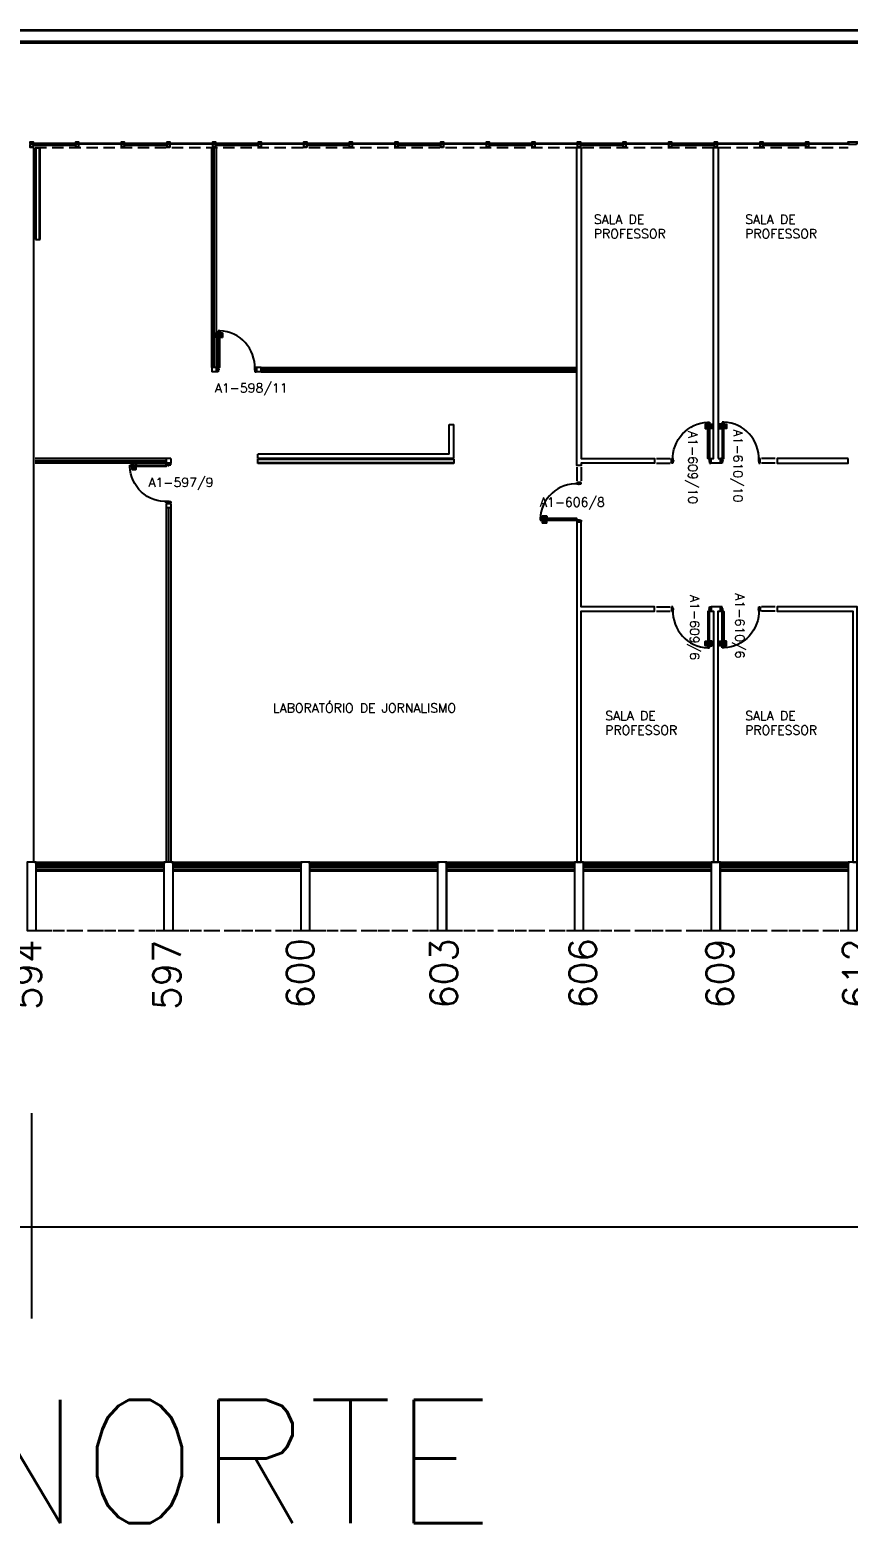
# Model space of a CAD drawing. Header units: millimetres. Extents: x 2308 to 2568, y 1142 to 1238.
# Drawn here: x 2450.49 to 2468.43, y 1141.52 to 1174.25 of the extents above; entities that cross this region are included whole.
import ezdxf

# ---------------------------------------------------------------- set-up
doc = ezdxf.new("R2010")
doc.units = ezdxf.units.MM
doc.linetypes.add('HIDDEN', pattern=[0.375, 0.25, -0.125])
doc.linetypes.add('HIDDEN2', pattern=[0.1875, 0.125, -0.0625])
for name, color, linetype in [('ALV', 2, 'Continuous'), ('AR-ALV-CRT', 2, 'Continuous'), ('AR-ALV-VT2', 2, 'Continuous'), ('AR-COB-PRJ', 1, 'HIDDEN'), ('AR-DIV', 2, 'Continuous'), ('AR-EST-CNC', 3, 'Continuous'), ('AR-EST-CNC-IDE', 2, 'Continuous'), ('AR-PIS', 1, 'Continuous'), ('BI-ESQ', 7, 'Continuous'), ('BI-POR', 7, 'Continuous'), ('BL-ESQ-01', 2, 'Continuous'), ('BL-ESQ-02', 2, 'Continuous'), ('BL-ESQ-PRJ', 1, 'HIDDEN'), ('BL-MOB-01', 121, 'Continuous'), ('DT-ESQ-CRT', 43, 'Continuous'), ('DT-ESQ-VT1', 1, 'Continuous'), ('DT-ESQ-VT2', 2, 'Continuous'), ('ESQ', 1, 'Continuous'), ('ESTR', 3, 'Continuous'), ('NOPILAR1', 2, 'Continuous'), ('PROJ', 1, 'HIDDEN2'), ('TEXTO', 2, 'Continuous'), ('TEXTO-ENDEREÇO', 2, 'Continuous'), ('TXT-IDENTIFICAÇÃO', 4, 'Continuous'), ('USO1', 2, 'Continuous')]:
    doc.layers.add(name, color=color, linetype=linetype)
doc.styles.add('1', font='romans.shx')
doc.styles.add('LEGENDA', font='romans.shx', dxfattribs={"height": 0.2})
doc.styles.add('NOPILAR', font='simplex.shx', dxfattribs={"height": 0.6})
doc.styles.add('UNB-100', font='simplex.shx', dxfattribs={"height": 0.2})
doc.styles.add('UNB-100-1', font='simplex.shx', dxfattribs={"height": 0.2})
doc.dimstyles.new('1-600', dxfattribs={"dimtxt": 1.1, "dimasz": 2.5, "dimexe": 2, "dimexo": 4, "dimgap": 0.2, "dimtad": 1, "dimdec": 0, "dimzin": 4, "dimdsep": 46, "dimlunit": 6, "dimtxsty": '1', "dimblk1": 'NONE', "dimblk2": 'NONE', "dimsah": 1, "dimcen": 0, "dimclrd": 2, "dimclre": 2, "dimclrt": 2, "dimadec": 0, "dimazin": 0, "dimtfac": 1, "dimtdec": 0, "dimtmove": 2, "dimatfit": 3, "dimldrblk": 'NONE', "dimfxl": 1, "dimtolj": 1, "dimtzin": 0, "dimarcsym": 0})

# ---------------------------------------------------------------- blocks, each defined once
blk = doc.blocks.new('PILAR-SLN')
blk.add_lwpolyline([(0.197, -72.501), (0.197, -74.001), (-0.003, -74.001), (-0.003, -72.501)], close=True)
blk = doc.blocks.new('*D82')
at = {"layer": 'USO1', "color": 2, "lineweight": -2, "transparency": 16777216}
for p, q in [((2450.531, 1150.505), (2450.531, 1146.005)), ((2546.629, 1150.505), (2546.629, 1146.005)), ((2546.629, 1148.005), (2450.531, 1148.005))]:
    blk.add_line(p, q, dxfattribs=at)
at = {"layer": 'USO1', "color": 2, "transparency": 16777216, "insert": (2498.58, 1148.938), "char_height": 1.1, "attachment_point": 5, "style": '1'}
blk.add_mtext('\\A1;Comunicação', dxfattribs=at)
blk = doc.blocks.new('_NONE')
at = {"color": 0, "linetype": 'ByBlock'}
blk.add_circle((0, 0), 0.25, dxfattribs=at)
blk = doc.blocks.new('*D83')
at = {"layer": 'USO1', "color": 2, "lineweight": -2, "transparency": 16777216}
for p, q in [((2330.429, 1150.505), (2330.429, 1146.005)), ((2450.531, 1150.505), (2450.531, 1146.005)), ((2450.531, 1148.005), (2330.429, 1148.005))]:
    blk.add_line(p, q, dxfattribs=at)
at = {"layer": 'USO1', "color": 2, "transparency": 16777216, "insert": (2390.48, 1148.938), "char_height": 1.1, "attachment_point": 5, "style": '1'}
blk.add_mtext('\\A1;Arquitetura e Urbanismo', dxfattribs=at)
blk = doc.blocks.new('perfil')
at = {"layer": 'DT-ESQ-CRT', "color": 2}
for p, q in [((0.13, -5.879), (0.093, -5.879)), ((0.093, -5.879), (0.093, -5.881)), ((0.093, -5.881), (0.131, -5.881)), ((0.131, -5.779), (0.131, -5.878)), ((0.171, -5.777), (0.133, -5.777)), ((0.133, -5.879), (0.133, -5.78)), ((0.134, -5.779), (0.171, -5.779)), ((0.171, -5.779), (0.171, -5.777))]:
    blk.add_line(p, q, dxfattribs=at)
for centre, radius, start, end in [((0.13, -5.878), 0.001, 270, 0), ((0.133, -5.779), 0.002, 90, 180), ((0.131, -5.879), 0.002, 270, 0), ((0.134, -5.78), 0.001, 90, 180)]:
    blk.add_arc(centre, radius, start, end, dxfattribs=at)
blk = doc.blocks.new('ef01-p')
at = {"layer": 'DT-ESQ-CRT'}
for points in [[(0.032, 0.051, -0.414214), (0.03, 0.053), (0.03, 0.077, 0.414214), (0.029, 0.078), (0.004, 0.078, 0.414214), (0.003, 0.077), (0.003, 0.065), (0.001, 0.065), (0.001, 0.077, -0.414214), (0.004, 0.079), (0.03, 0.079, -0.414214), (0.031, 0.077), (0.031, 0.053, 0.414214), (0.033, 0.052), (0.045, 0.052, -1), (0.045, 0.049), (0.004, 0.049, -0.414214), (0.001, 0.051), (0.001, 0.064), (0.003, 0.064), (0.003, 0.052, 0.414214), (0.004, 0.051), (0.045, 0.051)], [(1.374, 0.051, 0.414214), (1.376, 0.053), (1.376, 0.077, -0.414214), (1.377, 0.078), (1.402, 0.078, -0.414214), (1.403, 0.077), (1.403, 0.065), (1.405, 0.065), (1.405, 0.077, 0.414214), (1.403, 0.079), (1.377, 0.079, 0.414214), (1.375, 0.077), (1.375, 0.053, -0.414214), (1.374, 0.052), (1.361, 0.052, 1), (1.361, 0.049), (1.403, 0.049, 0.414214), (1.405, 0.051), (1.405, 0.064), (1.403, 0.064), (1.403, 0.052, -0.414214), (1.402, 0.051), (1.361, 0.051)], [(1.4, 0.095), (1.365, 0.095, -0.414214), (1.364, 0.096), (1.364, 0.105), (1.362, 0.105), (1.362, 0.095, 0.414214), (1.364, 0.093), (1.4, 0.093, 1), (1.4, 0.096), (1.388, 0.096, -0.414214), (1.387, 0.097), (1.387, 0.116, 0.414214), (1.385, 0.118), (1.364, 0.118, 0.414214), (1.362, 0.116), (1.362, 0.106), (1.364, 0.106), (1.364, 0.116, -0.414214), (1.365, 0.117), (1.385, 0.117, -0.414214), (1.385, 0.116), (1.385, 0.097, 0.414214), (1.388, 0.095)], [(2.755, 0.095), (2.791, 0.095, 0.414214), (2.792, 0.096), (2.792, 0.105), (2.793, 0.105), (2.793, 0.095, -0.414214), (2.791, 0.093), (2.755, 0.093, -1), (2.755, 0.096), (2.767, 0.096, 0.414214), (2.768, 0.097), (2.768, 0.116, -0.414214), (2.77, 0.118), (2.791, 0.118, -0.414214), (2.793, 0.116), (2.793, 0.107), (2.792, 0.107), (2.792, 0.116, 0.414214), (2.791, 0.117), (2.771, 0.117, 0.414214), (2.77, 0.116), (2.77, 0.097, -0.414214), (2.768, 0.095)]]:
    blk.add_lwpolyline(points, format="xyb", dxfattribs=at)
for points in [[(0.042, 0.077), (0.031, 0.077), (0.031, 0.078), (0.042, 0.078, -0.414214), (0.044, 0.076), (0.044, 0.068, -0.414214), (0.042, 0.066), (0.031, 0.066), (0.031, 0.067), (0.042, 0.067, 0.414214), (0.043, 0.068), (0.043, 0.076, 0.414214)], [(1.365, 0.077), (1.375, 0.077), (1.375, 0.078), (1.364, 0.078, 0.414214), (1.362, 0.076), (1.362, 0.068, 0.414214), (1.364, 0.066), (1.375, 0.066), (1.375, 0.067), (1.365, 0.067, -0.414214), (1.364, 0.068), (1.364, 0.076, -0.414214)], [(1.397, 0.117), (1.387, 0.117), (1.387, 0.118), (1.398, 0.118, -0.414214), (1.4, 0.116), (1.4, 0.108, -0.414214), (1.398, 0.106), (1.387, 0.106), (1.387, 0.107), (1.397, 0.107, 0.414214), (1.398, 0.108), (1.398, 0.116, 0.414214)], [(2.758, 0.117), (2.768, 0.117), (2.768, 0.118), (2.757, 0.118, 0.414214), (2.755, 0.116), (2.755, 0.108, 0.414214), (2.757, 0.106), (2.768, 0.106), (2.768, 0.107), (2.758, 0.107, -0.414214), (2.757, 0.108), (2.757, 0.116, -0.414214)], [(2.796, 0.12), (2.769, 0.12), (2.769, 0.121), (2.797, 0.121, -0.414214), (2.799, 0.119), (2.799, 0.093, -0.414214), (2.797, 0.091), (2.769, 0.091), (2.769, 0.093), (2.796, 0.093, 0.414214), (2.797, 0.093), (2.797, 0.118, 0.414214)]]:
    blk.add_lwpolyline(points, format="xyb", close=True, dxfattribs=at)
at = {"layer": 'DT-ESQ-VT1'}
for p, q in [((0, 0), (2.8, 0)), ((0.001, 0.15), (2.799, 0.15)), ((0.001, 0.093), (1.364, 0.093)), ((0.001, 0.118), (1.416, 0.118)), ((0.03, 0.079), (1.377, 0.079)), ((0.045, 0.049), (2.76, 0.049)), ((1.4, 0.093), (2.767, 0.093)), ((1.416, 0.118), (2.767, 0.118)), ((2.768, 0.118), (2.77, 0.118)), ((2.791, 0.093), (2.797, 0.093)), ((2.797, 0.121), (2.799, 0.121))]:
    blk.add_line(p, q, dxfattribs=at)
at = {"layer": 'DT-ESQ-VT2'}
for p, q in [((0.033, 0.062), (1.373, 0.062)), ((0.033, 0.062), (0.033, 0.056)), ((0.033, 0.056), (1.373, 0.056)), ((1.373, 0.062), (1.373, 0.056)), ((1.389, 0.104), (2.767, 0.104)), ((1.389, 0.098), (1.389, 0.104)), ((1.389, 0.098), (2.767, 0.098)), ((2.767, 0.104), (2.767, 0.098))]:
    blk.add_line(p, q, dxfattribs=at)
at = {"extrusion": (0, 0, -1), "zscale": -1, "rotation": 180}
blk.add_blockref('perfil', (0.131, -5.729), dxfattribs=at)
at = {"rotation": 180}
blk.add_blockref('perfil', (2.931, -5.729), dxfattribs=at)
blk = doc.blocks.new('pm02')
at = {"layer": 'BL-ESQ-02', "color": 2}
for p, q in [((0.01, 0.1), (0.01, 0)), ((0.04, 0.1), (0.01, 0.1)), ((0.04, 0), (0.01, 0)), ((0.04, 0.1), (0.04, 0)), ((0.872, 0.1), (0.842, 0.1)), ((0.842, 0.1), (0.842, 0)), ((0.842, 0), (0.872, 0)), ((0.872, 0), (0.872, 0.1))]:
    blk.add_line(p, q, dxfattribs=at)
for points in [[(0.041, 0.901), (0.041, 0.101), (0.076, 0.101), (0.076, 0.901)], [(0.04, 0.043), (0.04, 0.058), (0.05, 0.058), (0.05, 0.043)], [(0.842, 0.043), (0.842, 0.058), (0.832, 0.058), (0.832, 0.043)]]:
    blk.add_lwpolyline(points, close=True, dxfattribs=at)
for points in [[(0, 0.01), (0, 0.09), (0.01, 0.09)], [(0.01, 0.01), (0, 0.01)]]:
    blk.add_lwpolyline(points, dxfattribs=at)
at = {"layer": 'DT-ESQ-VT1'}
for points in [[(0.034, 0.855), (-0.01, 0.855, 0.414214), (-0.019, 0.846), (-0.019, 0.766, 0.414214), (-0.01, 0.757), (0.019, 0.757), (0.019, 0.775), (-0.001, 0.775), (-0.001, 0.837), (0.034, 0.837)], [(0.083, 0.855), (0.127, 0.855, -0.414214), (0.136, 0.846), (0.136, 0.766, -0.414214), (0.127, 0.757), (0.098, 0.757), (0.098, 0.775), (0.118, 0.775), (0.118, 0.837), (0.083, 0.837)]]:
    blk.add_lwpolyline(points, format="xyb", dxfattribs=at)
for points in [[(0.041, 0.872), (0.041, 0.82), (0.034, 0.82), (0.034, 0.872)], [(0.076, 0.872), (0.076, 0.82), (0.083, 0.82), (0.083, 0.872)], [(0.04, 0.1), (0.04, 0.075), (0.041, 0.075), (0.041, 0.1)], [(0.041, 0.101), (0.066, 0.101), (0.066, 0.1), (0.041, 0.1)]]:
    blk.add_lwpolyline(points, close=True, dxfattribs=at)
blk.add_arc((0.041, 0.1), 0.802, 357.498, 87.498, dxfattribs=at)
blk = doc.blocks.new('em02')
at = {"layer": 'BL-ESQ-01', "color": 1}
for p, q in [((0.33, 0.1), (0.03, 0.1)), ((0.33, 0), (0.03, 0))]:
    blk.add_line(p, q, dxfattribs=at)
blk = doc.blocks.new('ef02-p')
at = {"layer": 'BL-ESQ-01', "color": 2}
for p, q in [((0.03, -0.038), (0.97, -0.038)), ((0.03, -0.048), (0.97, -0.048))]:
    blk.add_line(p, q, dxfattribs=at)
blk.add_lwpolyline([(0.983, -0.067), (0.983, -0.073), (0.018, -0.073), (0.018, -0.067)], close=True, dxfattribs=at)
at = {"layer": 'BL-ESQ-02', "color": 2}
blk.add_lwpolyline([(0.03, 0.017), (0.01, 0.017), (0.01, 0), (-0.01, 0), (-0.01, 0.017), (-0.03, 0.017), (-0.03, -0.053), (-0.016, -0.053), (-0.016, -0.068), (-0.015, -0.068), (-0.015, -0.075), (-0.03, -0.075), (-0.03, -0.11), (0.03, -0.11), (0.03, -0.075), (0.015, -0.075), (0.015, -0.068), (0.017, -0.068), (0.017, -0.053), (0.03, -0.053)], close=True, dxfattribs=at)
at = {"layer": 'DT-ESQ-CRT', "color": 2}
for p, q in [((-0.016, -0.068), (-0.016, -0.053)), ((-0.015, -0.068), (-0.016, -0.068)), ((0.015, -0.068), (0.017, -0.068)), ((0.017, -0.068), (0.017, -0.053))]:
    blk.add_line(p, q, dxfattribs=at)
at = {"layer": 'DT-ESQ-VT1'}
for p, q in [((0.017, -0.066), (0.984, -0.066)), ((0.03, -0.033), (0.97, -0.033)), ((0.03, -0.053), (0.97, -0.053)), ((0.03, -0.075), (0.97, -0.075)), ((0.03, -0.078), (0.97, -0.078))]:
    blk.add_line(p, q, dxfattribs=at)
blk = doc.blocks.new('ef03a-p')
at = {"layer": 'BL-ESQ-01'}
blk.add_lwpolyline([(0.982, -0.067), (0.982, -0.073), (0.018, -0.073), (0.018, -0.067)], close=True, dxfattribs=at)
at = {"layer": 'BL-ESQ-02'}
blk.add_lwpolyline([(0.03, 0.017), (0.01, 0.017), (0.01, 0), (-0.01, 0), (-0.01, 0.017), (-0.03, 0.017), (-0.03, -0.053), (-0.016, -0.053), (-0.016, -0.068), (-0.015, -0.068), (-0.015, -0.075), (-0.03, -0.075), (-0.03, -0.11), (0.03, -0.11), (0.03, -0.075), (0.015, -0.075), (0.015, -0.068), (0.017, -0.068), (0.017, -0.053), (0.03, -0.053)], close=True, dxfattribs=at)
at = {"layer": 'DT-ESQ-CRT'}
for p, q in [((-0.016, -0.068), (-0.016, -0.053)), ((-0.015, -0.068), (-0.016, -0.068)), ((0.015, -0.068), (0.017, -0.068)), ((0.017, -0.068), (0.017, -0.053))]:
    blk.add_line(p, q, dxfattribs=at)
at = {"layer": 'DT-ESQ-VT1'}
for p, q in [((0.017, -0.066), (0.984, -0.066)), ((0.03, -0.075), (0.97, -0.075)), ((0.03, -0.078), (0.97, -0.078))]:
    blk.add_line(p, q, dxfattribs=at)
blk = doc.blocks.new('ef03b-p')
at = {"layer": 'BL-ESQ-01'}
blk.add_lwpolyline([(0.912, -0.067), (0.912, -0.073), (0.018, -0.073), (0.018, -0.067)], close=True, dxfattribs=at)
at = {"layer": 'BL-ESQ-02'}
for points in [[(0.03, 0.017), (0.01, 0.017), (0.01, 0), (-0.01, 0), (-0.01, 0.017), (-0.03, 0.017), (-0.03, -0.053), (-0.016, -0.053), (-0.016, -0.068), (-0.015, -0.068), (-0.015, -0.075), (-0.03, -0.075), (-0.03, -0.11), (0.03, -0.11), (0.03, -0.075), (0.015, -0.075), (0.015, -0.068), (0.017, -0.068), (0.017, -0.053), (0.03, -0.053)], [(1.087, -0.053), (0.914, -0.053), (0.914, -0.068), (0.915, -0.068), (0.915, -0.075), (0.9, -0.075), (0.9, -0.11), (1.1, -0.11), (1.1, -0.075), (1.085, -0.075), (1.085, -0.068), (1.087, -0.068), (1.087, -0.053)]]:
    blk.add_lwpolyline(points, close=True, dxfattribs=at)
at = {"layer": 'DT-ESQ-CRT'}
for p, q in [((-0.016, -0.068), (-0.016, -0.053)), ((-0.015, -0.068), (-0.016, -0.068)), ((0.015, -0.068), (0.017, -0.068)), ((0.017, -0.068), (0.017, -0.053))]:
    blk.add_line(p, q, dxfattribs=at)
at = {"layer": 'DT-ESQ-VT1'}
for p, q in [((0.017, -0.066), (0.914, -0.066)), ((0.03, -0.075), (0.9, -0.075)), ((0.03, -0.078), (0.9, -0.078))]:
    blk.add_line(p, q, dxfattribs=at)

msp = doc.modelspace()

# ---------------------------------------------------------------- linework, layer by layer
msp.add_line((2468.424, 1164.752), (2468.431, 1164.752))
at = {"layer": 'ALV'}
for p, q in [((2330.454, 1174.25), (2546.629, 1174.25)), ((2330.454, 1174), (2546.429, 1174))]:
    msp.add_line(p, q, dxfattribs=at)
at = {"layer": 'AR-ALV-CRT'}
msp.add_lwpolyline([(2450.581, 1156.005), (2450.581, 1171.67)], dxfattribs=at)
at = {"layer": 'AR-ALV-VT2'}
for p, q in [((2444.531, 1174.236), (2546.431, 1174.236)), ((2444.531, 1173.966), (2546.431, 1173.966))]:
    msp.add_line(p, q, dxfattribs=at)
at = {"layer": 'AR-COB-PRJ'}
for p, q in [((2450.629, 1154.505), (2453.429, 1154.505)), ((2453.629, 1154.505), (2456.429, 1154.505)), ((2456.629, 1154.505), (2459.429, 1154.505)), ((2459.629, 1154.505), (2462.429, 1154.505)), ((2462.629, 1154.505), (2465.429, 1154.505)), ((2465.629, 1154.505), (2468.429, 1154.505))]:
    msp.add_line(p, q, dxfattribs=at)
at = {"layer": 'AR-DIV'}
for p, q in [((2454.481, 1166.852), (2454.481, 1166.752)), ((2454.581, 1166.852), (2454.481, 1166.852)), ((2454.581, 1166.752), (2454.481, 1166.752)), ((2454.581, 1166.852), (2454.581, 1166.752)), ((2455.563, 1166.852), (2455.463, 1166.852)), ((2455.463, 1166.752), (2455.463, 1166.852)), ((2455.563, 1166.752), (2455.463, 1166.752)), ((2455.563, 1166.752), (2455.563, 1166.852)), ((2459.686, 1165.602), (2459.786, 1165.602)), ((2459.686, 1164.952), (2459.686, 1165.602)), ((2459.786, 1164.852), (2459.786, 1165.602)), ((2453.481, 1164.852), (2453.481, 1164.752)), ((2453.581, 1164.852), (2453.481, 1164.852)), ((2453.581, 1164.752), (2453.481, 1164.752)), ((2453.581, 1164.852), (2453.581, 1164.752)), ((2459.686, 1164.952), (2455.486, 1164.952)), ((2455.486, 1164.852), (2455.486, 1164.952)), ((2459.786, 1164.852), (2455.486, 1164.852)), ((2453.481, 1163.87), (2453.481, 1163.77)), ((2453.581, 1163.87), (2453.481, 1163.87)), ((2453.581, 1163.77), (2453.481, 1163.77)), ((2453.581, 1163.87), (2453.581, 1163.77))]:
    msp.add_line(p, q, dxfattribs=at)
for points in [[(2462.581, 1171.671), (2462.581, 1164.852), (2464.189, 1164.852), (2464.189, 1164.752), (2462.581, 1164.752), (2462.581, 1164.702), (2462.481, 1164.702), (2462.481, 1164.702), (2462.481, 1164.702), (2462.481, 1164.852), (2462.481, 1164.852), (2462.481, 1171.671), (2462.581, 1171.671)], [(2465.581, 1164.852), (2465.631, 1164.852), (2465.631, 1164.752), (2465.431, 1164.752), (2465.431, 1164.852), (2465.481, 1164.852), (2465.481, 1171.671), (2465.581, 1171.671), (2465.581, 1164.852)], [(2462.481, 1163.46), (2462.481, 1156.005), (2462.581, 1156.005), (2462.581, 1161.505), (2464.189, 1161.505), (2464.189, 1161.605), (2462.581, 1161.605), (2462.581, 1163.46), (2462.481, 1163.46), (2462.481, 1163.46)], [(2465.481, 1156.005), (2465.581, 1156.005), (2465.581, 1161.505), (2465.631, 1161.505), (2465.631, 1161.605), (2465.431, 1161.605), (2465.431, 1161.505), (2465.481, 1161.505), (2465.481, 1156.005)]]:
    msp.add_lwpolyline(points, dxfattribs=at)
for points in [[(2455.453, 1166.842), (2455.463, 1166.842), (2455.463, 1166.762), (2455.453, 1166.762)], [(2468.431, 1164.852), (2466.873, 1164.852), (2466.873, 1164.752), (2468.431, 1164.752)], [(2453.571, 1163.88), (2453.491, 1163.88), (2453.491, 1163.87), (2453.571, 1163.87)], [(2465.481, 1161.605), (2465.481, 1161.605)], [(2468.631, 1156.005), (2468.631, 1161.605), (2466.873, 1161.605), (2466.873, 1161.505), (2468.531, 1161.505), (2468.532, 1156.005)]]:
    msp.add_lwpolyline(points, close=True, dxfattribs=at)
at = {"layer": 'AR-EST-CNC'}
for points in [[(2450.431, 1156.005), (2450.431, 1154.505), (2450.631, 1154.505), (2450.631, 1156.005), (2450.431, 1156.005)], [(2450.431, 1156.005), (2450.431, 1154.505), (2450.631, 1154.505), (2450.631, 1156.005), (2450.431, 1156.005)], [(2453.431, 1156.005), (2453.431, 1154.505), (2453.631, 1154.505), (2453.631, 1156.005), (2453.431, 1156.005)], [(2453.431, 1156.005), (2453.431, 1154.505), (2453.631, 1154.505), (2453.631, 1156.005), (2453.431, 1156.005)], [(2456.431, 1156.005), (2456.431, 1154.505), (2456.631, 1154.505), (2456.631, 1156.005), (2456.431, 1156.005)], [(2456.431, 1156.005), (2456.431, 1154.505), (2456.631, 1154.505), (2456.631, 1156.005), (2456.431, 1156.005)], [(2459.431, 1156.005), (2459.431, 1154.505), (2459.631, 1154.505), (2459.631, 1156.005), (2459.431, 1156.005)], [(2459.431, 1156.005), (2459.431, 1154.505), (2459.631, 1154.505), (2459.631, 1156.005), (2459.431, 1156.005)], [(2462.431, 1156.005), (2462.431, 1154.505), (2462.631, 1154.505), (2462.631, 1156.005), (2462.431, 1156.005)], [(2462.431, 1156.005), (2462.431, 1154.505), (2462.631, 1154.505), (2462.631, 1156.005), (2462.431, 1156.005)], [(2465.431, 1156.005), (2465.431, 1154.505), (2465.631, 1154.505), (2465.631, 1156.005), (2465.431, 1156.005)], [(2465.431, 1156.005), (2465.431, 1154.505), (2465.631, 1154.505), (2465.631, 1156.005), (2465.431, 1156.005)]]:
    msp.add_lwpolyline(points, dxfattribs=at)
at = {"layer": 'AR-PIS'}
for p, q in [((2453.431, 1155.805), (2450.631, 1155.805)), ((2456.431, 1155.805), (2453.631, 1155.805)), ((2459.431, 1155.805), (2456.631, 1155.805)), ((2462.431, 1155.805), (2459.631, 1155.805)), ((2465.431, 1155.805), (2462.631, 1155.805)), ((2468.431, 1155.805), (2465.631, 1155.805))]:
    msp.add_line(p, q, dxfattribs=at)
at = {"layer": 'BL-ESQ-01'}
for p, q in [((2454.481, 1166.852), (2454.481, 1171.671)), ((2454.581, 1166.852), (2454.581, 1171.671)), ((2455.563, 1166.852), (2462.481, 1166.852)), ((2455.563, 1166.752), (2462.481, 1166.752)), ((2453.481, 1164.852), (2450.606, 1164.852)), ((2453.481, 1164.752), (2450.606, 1164.752)), ((2453.481, 1163.77), (2453.481, 1156.005)), ((2453.581, 1163.77), (2453.581, 1156.005))]:
    msp.add_line(p, q, dxfattribs=at)
at = {"layer": 'BL-ESQ-02'}
for p, q in [((2454.581, 1171.671), (2454.481, 1171.671)), ((2454.528, 1166.852), (2454.528, 1171.671)), ((2454.534, 1166.852), (2454.534, 1171.671)), ((2455.563, 1166.805), (2462.481, 1166.805)), ((2455.563, 1166.799), (2462.481, 1166.799)), ((2453.481, 1164.805), (2450.606, 1164.805)), ((2453.481, 1164.799), (2450.606, 1164.799)), ((2453.528, 1163.77), (2453.528, 1156.005)), ((2453.534, 1163.77), (2453.534, 1156.005))]:
    msp.add_line(p, q, dxfattribs=at)
at = {"layer": 'BL-ESQ-PRJ'}
msp.add_line((2450.606, 1171.671), (2468.431, 1171.671), dxfattribs=at)
at = {"layer": 'BL-MOB-01', "color": 2}
for p, q in [((2450.716, 1171.656), (2450.616, 1171.656)), ((2450.616, 1171.656), (2450.616, 1169.656)), ((2450.626, 1171.656), (2450.626, 1169.656)), ((2450.706, 1169.656), (2450.706, 1171.656)), ((2450.716, 1169.656), (2450.716, 1171.656)), ((2450.616, 1169.656), (2450.716, 1169.656)), ((2455.486, 1164.837), (2459.786, 1164.837)), ((2455.486, 1164.747), (2455.486, 1164.837)), ((2459.786, 1164.757), (2455.486, 1164.757)), ((2459.786, 1164.747), (2455.486, 1164.747)), ((2459.786, 1164.837), (2459.786, 1164.747))]:
    msp.add_line(p, q, dxfattribs=at)
at = {"layer": 'ESQ'}
for p, q in [((2450.629, 1156.005), (2453.429, 1156.005)), ((2450.629, 1155.93), (2453.429, 1155.93)), ((2450.629, 1155.855), (2453.429, 1155.855)), ((2453.629, 1156.005), (2456.429, 1156.005)), ((2453.629, 1155.93), (2456.429, 1155.93)), ((2453.629, 1155.855), (2456.429, 1155.855)), ((2456.629, 1156.005), (2459.429, 1156.005)), ((2456.629, 1155.93), (2459.429, 1155.93)), ((2456.629, 1155.855), (2459.429, 1155.855)), ((2459.629, 1156.005), (2462.429, 1156.005)), ((2459.629, 1155.93), (2462.429, 1155.93)), ((2459.629, 1155.855), (2462.429, 1155.855)), ((2462.629, 1156.005), (2465.429, 1156.005)), ((2462.629, 1155.93), (2465.429, 1155.93)), ((2462.629, 1155.855), (2465.429, 1155.855)), ((2465.629, 1156.005), (2468.429, 1156.005)), ((2465.629, 1155.93), (2468.429, 1155.93)), ((2465.629, 1155.855), (2468.429, 1155.855))]:
    msp.add_line(p, q, dxfattribs=at)
at = {"layer": 'ESTR'}
for points in [[(2450.631, 1154.505), (2450.631, 1156.005), (2450.431, 1156.005), (2450.431, 1154.505)], [(2453.631, 1154.505), (2453.631, 1156.005), (2453.431, 1156.005), (2453.431, 1154.505)], [(2456.631, 1154.505), (2456.631, 1156.005), (2456.431, 1156.005), (2456.431, 1154.505)]]:
    msp.add_lwpolyline(points, close=True, dxfattribs=at)
at = {"layer": 'PROJ'}
for p, q in [((2450.629, 1154.505), (2453.429, 1154.505)), ((2453.629, 1154.505), (2456.429, 1154.505)), ((2456.629, 1154.505), (2459.429, 1154.505)), ((2459.629, 1154.505), (2462.429, 1154.505)), ((2462.629, 1154.505), (2465.429, 1154.505)), ((2465.629, 1154.505), (2468.429, 1154.505))]:
    msp.add_line(p, q, dxfattribs=at)

# ---------------------------------------------------------------- block references
at = {"layer": 'BI-ESQ', "xscale": -1}
for name, p, rotation in [('ef02-p', (2450.531, 1171.688), 180.0000257086493), ('ef03a-p', (2451.531, 1171.688), 180.0000257086493), ('ef02-p', (2452.531, 1171.688), 180.0000257086493), ('ef03a-p', (2453.531, 1171.688), 180.0000257086493), ('ef02-p', (2454.531, 1171.688), 180.0000257086493), ('ef03a-p', (2455.531, 1171.688), 180.0000257086493), ('ef02-p', (2456.531, 1171.688), 180.0000257086493), ('ef03a-p', (2457.531, 1171.688), 180.0000257086493), ('ef02-p', (2458.531, 1171.688), 180.0000257086493), ('ef03a-p', (2459.531, 1171.688), 180.0000257086493), ('ef02-p', (2460.531, 1171.688), 180.0000257086493), ('ef03a-p', (2461.531, 1171.688), 180.0000257086493), ('ef02-p', (2462.531, 1171.688), 180.0000257086493), ('ef03a-p', (2463.531, 1171.688), 180.0000257086493), ('ef02-p', (2464.531, 1171.688), 180.0000257086493), ('ef03a-p', (2465.531, 1171.688), 180.0000257086493), ('ef02-p', (2466.531, 1171.688), 180.0000257086493), ('ef03b-p', (2467.531, 1171.688), 180.0000257086297), ('em02', (2462.481, 1164.332), 270.0000258043692), ('em02', (2466.503, 1164.852), 180.0000258055482), ('em02', (2464.559, 1161.505), 2.580435289445404e-05)]:
    msp.add_blockref(name, p, dxfattribs=dict(at, rotation=rotation))
at = {"layer": 'BI-ESQ'}
for name, p, rotation in [('em02', (2464.559, 1164.852), 180.0000258043561), ('em02', (2466.503, 1161.505), 2.580555467868789e-05), ('ef01-p', (2450.631, 1155.855), 2.580435614390616e-05), ('ef01-p', (2453.631, 1155.855), 2.580435614390616e-05), ('ef01-p', (2456.631, 1155.855), 2.580435614390616e-05), ('ef01-p', (2459.631, 1155.855), 2.580435614390616e-05), ('ef01-p', (2462.631, 1155.855), 2.580435614390616e-05), ('ef01-p', (2465.631, 1155.855), 2.580435614390616e-05)]:
    msp.add_blockref(name, p, dxfattribs=dict(at, rotation=rotation))
at = {"layer": 'BI-POR'}
for p, rotation in [((2454.581, 1166.752), 2.561158420044011e-05), ((2465.631, 1164.752), 2.580435614390616e-05), ((2462.581, 1163.46), 90.00002580439524), ((2465.431, 1161.605), 180.0000258030241)]:
    msp.add_blockref('pm02', p, dxfattribs=dict(at, rotation=rotation))
at = {"layer": 'BI-POR', "xscale": -1}
for p, rotation in [((2465.431, 1164.752), 2.580568167154241e-05), ((2453.581, 1164.752), 90.00002580564586), ((2465.631, 1161.605), 180.0000258043529)]:
    msp.add_blockref('pm02', p, dxfattribs=dict(at, rotation=rotation))
at = {"layer": 'ESTR', "xscale": -1}
for p in [(2459.626, 1228.506), (2462.626, 1228.506), (2465.626, 1228.506), (2468.626, 1228.506)]:
    msp.add_blockref('PILAR-SLN', p, dxfattribs=at)

# ---------------------------------------------------------------- texts
at = {"layer": 'AR-EST-CNC-IDE', "style": 'NOPILAR'}
for s, p in [('594', (2450.742, 1152.768)), ('597', (2453.792, 1152.768)), ('600', (2456.716, 1152.794)), ('603', (2459.866, 1152.794)), ('606', (2462.916, 1152.794)), ('609', (2465.916, 1152.794)), ('612', (2468.916, 1152.794))]:
    msp.add_text(s, height=0.6, rotation=90, dxfattribs=at).set_placement(p)
at = {"layer": 'NOPILAR1', "style": 'NOPILAR'}
for s, p in [('594', (2450.742, 1152.768)), ('594', (2450.742, 1152.768)), ('597', (2453.792, 1152.768)), ('597', (2453.792, 1152.768)), ('600', (2456.716, 1152.794)), ('600', (2456.716, 1152.794)), ('603', (2459.866, 1152.794)), ('603', (2459.866, 1152.794)), ('606', (2462.916, 1152.794)), ('606', (2462.916, 1152.794)), ('609', (2465.916, 1152.794)), ('609', (2465.916, 1152.794)), ('612', (2468.916, 1152.794)), ('612', (2468.916, 1152.794))]:
    msp.add_text(s, height=0.6, rotation=90, dxfattribs=at).set_placement(p)
at = {"layer": 'TEXTO', "style": 'UNB-100'}
for s, p in [('SALA DE', (2462.856, 1169.999)), ('SALA DE', (2466.174, 1169.999)), ('PROFESSOR', (2462.856, 1169.681)), ('PROFESSOR', (2466.174, 1169.681)), ('LABORATÓRIO DE JORNALISMO ', (2455.823, 1159.286)), ('SALA DE', (2463.106, 1159.117)), ('SALA DE', (2466.174, 1159.117)), ('PROFESSOR', (2463.106, 1158.799)), ('PROFESSOR', (2466.174, 1158.799))]:
    msp.add_text(s, height=0.2, dxfattribs=at).set_placement(p)
at = {"layer": 'TEXTO-ENDEREÇO', "style": 'UNB-100-1'}
for s, rotation, p in [('A1-598/11', 360, (2454.547, 1166.302)), ('A1-609/10', 270, (2464.927, 1165.452)), ('A1-610/10', 270, (2465.916, 1165.487)), ('A1-597/9', 360, (2453.093, 1164.23)), ('A1-606/8', 360, (2461.674, 1163.798)), ('A1-609/6', 270, (2464.968, 1161.859)), ('A1-610/6', 270, (2465.957, 1161.894))]:
    msp.add_text(s, height=0.2, rotation=rotation, dxfattribs=at).set_placement(p)
at = {"layer": 'TXT-IDENTIFICAÇÃO', "color": 4, "style": 'LEGENDA'}
msp.add_text('ALA NORTE', height=2.7, dxfattribs=at).set_placement((2441.092, 1141.517))

# ---------------------------------------------------------------- dimensions: what is measured, and where the dimension line sits
at = {"layer": 'USO1'}
for p1, p2, text, picture, middle in [((2450.531, 1154.505), (2330.429, 1154.505), 'Arquitetura e Urbanismo', '*D83', (2390.48, 1148.938)), ((2546.629, 1154.505), (2450.531, 1154.505), 'Comunicação', '*D82', (2498.58, 1148.938))]:
    dim = msp.add_aligned_dim(p1=p1, p2=p2, distance=6.5, text=text, dimstyle='1-600', dxfattribs=at)
    dim.commit()
    dim.dimension.update_dxf_attribs({"geometry": picture, "text_midpoint": middle})

doc.saveas('drawing.dxf')
